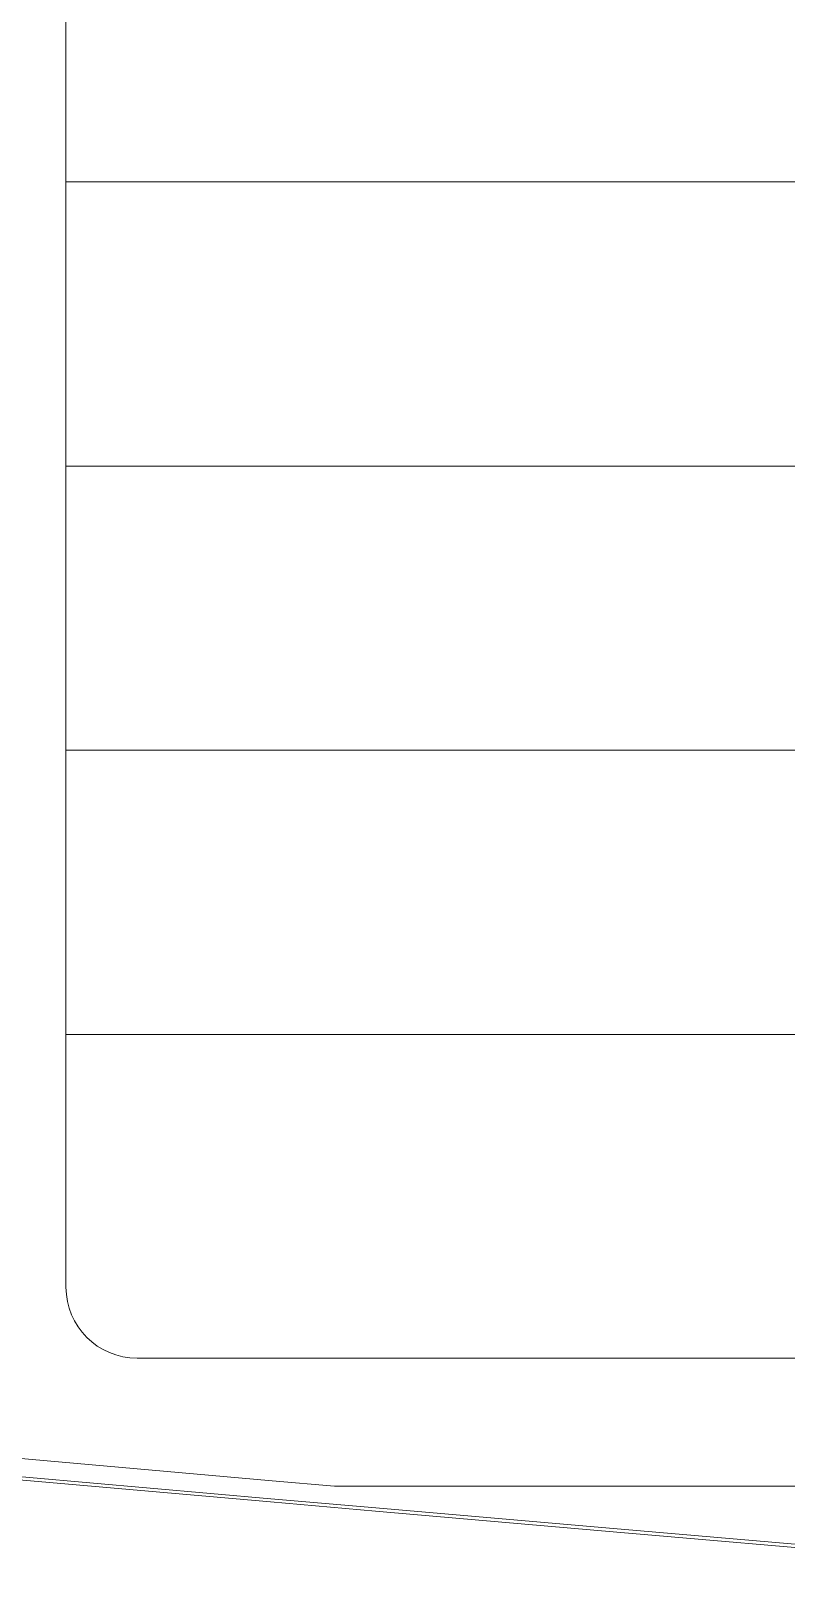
# Model space of a CAD drawing. Header units: metres. Extents: x 5205117 to 5948571, y 646915 to 1143748.
# Drawn here: x 5474012 to 5527178, y 655855 to 763978 of the extents above; entities that cross this region are included whole.
import ezdxf

# ---------------------------------------------------------------- set-up
doc = ezdxf.new("R2010")
doc.units = ezdxf.units.M
doc.header["$MEASUREMENT"] = 0
doc.linetypes.add('CONTINOUS', pattern=[0])
for name, color, linetype, lineweight in [('A-Plot', 7, 'CONTINOUS', 5), ('PLOT', 7, 'Continuous', 5), ('road', 7, 'Continuous', 9)]:
    doc.layers.add(name, color=color, linetype=linetype, lineweight=lineweight)

msp = doc.modelspace()

# ---------------------------------------------------------------- linework, layer by layer
at = {"layer": 'A-Plot'}
for points in [[(5344129.2, 679200.9), (5360616, 674381.8), (5371402.5, 672150.2), (5383790.9, 670108.8), (5415440.2, 667838), (5419009.5, 667807.4), (5432765.8, 666405.2), (5441967.6, 665034), (5465404.1, 662918.7), (5490896.7, 660678.8), (5498284.8, 660036.4), (5514737.4, 658605.8), (5533786.4, 656969.3), (5576686.1, 656568.3), (5590933.9, 656280.2), (5600614.5, 656084.5)], [(5344064.7, 678980.1), (5360560.3, 674158.4), (5371360.5, 671924), (5383763.9, 669880.1), (5415431, 667608.1), (5418996.8, 667577.5), (5432737.2, 666176.9), (5441940.2, 664805.5), (5465383.7, 662689.6), (5490876.5, 660449.7), (5498264.9, 659807.3), (5514717.6, 658376.6), (5533775.4, 656739.4), (5576682.7, 656338.3), (5590929.2, 656050.3), (5600609.9, 655854.5)]]:
    msp.add_lwpolyline(points, dxfattribs=at)
at = {"layer": 'PLOT', "ltscale": 0.5}
for p, q in [((5476491.9, 753346.5), (5528658, 753346.5)), ((5476491.9, 733346.5), (5528658, 733346.5)), ((5476491.9, 713346.5), (5531158, 713346.5)), ((5476491.9, 693346.5), (5528658, 693346.5))]:
    msp.add_line(p, q, dxfattribs=at)
at = {"layer": 'road', "ltscale": 0.5}
for p, q in [((5476491.9, 675567.8), (5476491.9, 807111.3)), ((5590824.1, 670567.8), (5481491.9, 670567.8))]:
    msp.add_line(p, q, dxfattribs=at)
msp.add_lwpolyline([(5467491.9, 664014.3), (5491006.8, 661948.2), (5495380.9, 661567.8), (5599824.1, 661567.8, 0.41421356), (5604824.1, 666567.8), (5604824.1, 863125.3)], format="xyb", dxfattribs=at)
msp.add_arc((5481491.9, 675567.8), 5000, 180, 270, dxfattribs=at)

doc.saveas('drawing.dxf')
